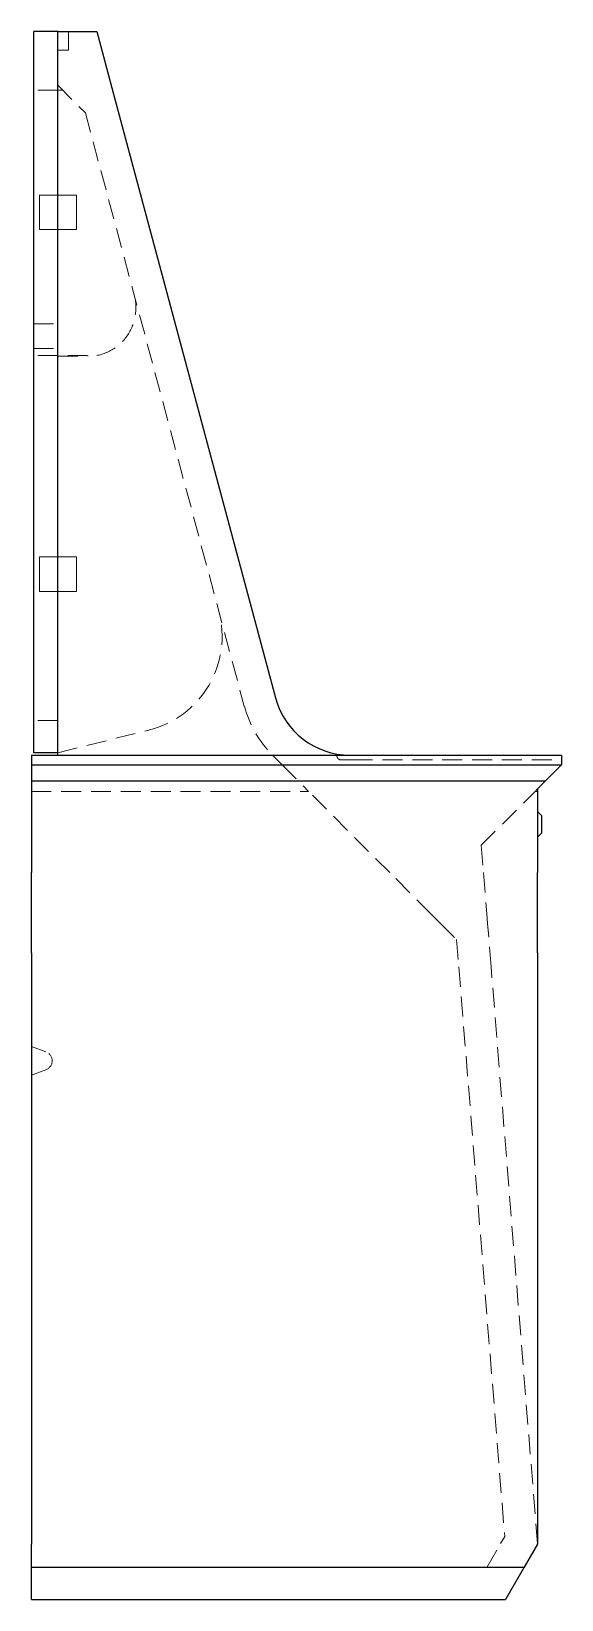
# Model space of a CAD drawing. Header units: millimetres. Extents: x 54 to 240, y 7 to 175.
# Drawn here: x 206.1 to 239.9, y 7 to 107 of the extents above.
import ezdxf

# ---------------------------------------------------------------- set-up
doc = ezdxf.new("R2010")
doc.units = ezdxf.units.MM
doc.linetypes.add('HIDDEN', pattern=[1.905, 1.27, -0.635])

msp = doc.modelspace()

# ---------------------------------------------------------------- linework, layer by layer
at = {"color": 7, "linetype": 'Continuous', "lineweight": 25}
for p, q in [((206.23, 103.08), (206.23, 107)), ((207.77, 107), (206.23, 107)), ((207.77, 107), (210.26, 107)), ((207.77, 103.08), (207.77, 107)), ((207.77, 103.08), (207.77, 107)), ((210.26, 107), (211.31, 103.08)), ((206.23, 61), (206.23, 103.08)), ((207.77, 60.85), (207.77, 103.08)), ((207.77, 61), (207.77, 103.08)), ((211.31, 103.08), (221.65, 64.5)), ((207.77, 61), (206.23, 61)), ((206.08, 60.85), (206.08, 60.23)), ((206.08, 60.85), (239.92, 60.85)), ((206.08, 60.23), (239.92, 60.23)), ((206.08, 60.23), (206.08, 59.21)), ((239.92, 60.23), (238.9, 59.21)), ((239.92, 60.85), (239.92, 60.23)), ((206.08, 59.21), (238.9, 59.21)), ((206.08, 59.21), (206.08, 53.36)), ((238.9, 59.21), (238.38, 58.69)), ((238.38, 58.69), (238.38, 53.36)), ((238.64, 57), (238.38, 57.26)), ((238.64, 57), (238.64, 55.87)), ((238.38, 55.62), (238.64, 55.87)), ((206.08, 48.86), (206.08, 53.36)), ((238.38, 48.86), (238.38, 53.36)), ((206.08, 48.25), (206.08, 48.86)), ((206.08, 48.25), (206.08, 47.32)), ((238.38, 48.25), (238.38, 48.86)), ((238.38, 48.25), (238.38, 47.32)), ((206.08, 47.32), (206.08, 10.54)), ((238.38, 47.32), (238.38, 10.55)), ((206.08, 9.08), (206.08, 10.54)), ((238.38, 10.54), (237.54, 9.08)), ((238.38, 10.54), (238.38, 10.55)), ((206.08, 9.08), (237.54, 9.08)), ((206.08, 7), (206.08, 9.08)), ((237.54, 9.08), (236.33, 7)), ((206.08, 7), (236.33, 7))]:
    msp.add_line(p, q, dxfattribs=at)
at = {"color": 7, "linetype": 'HIDDEN', "lineweight": 18}
for p, q in [((208.45, 105.8), (208.45, 107)), ((207.77, 105.8), (208.45, 105.8)), ((207.77, 103.26), (206.23, 103.26)), ((207.77, 103.56), (209.53, 101.8)), ((207.77, 103.26), (208.08, 103.26)), ((209.53, 101.8), (219.67, 63.96)), ((206.59, 95.46), (206.59, 96.56)), ((207.77, 96.56), (206.59, 96.56)), ((208.95, 96.56), (207.77, 96.56)), ((208.95, 95.46), (208.95, 96.56)), ((206.59, 94.36), (206.59, 95.46)), ((208.95, 94.36), (208.95, 95.46)), ((206.59, 94.36), (207.77, 94.36)), ((207.77, 94.36), (208.95, 94.36)), ((206.23, 88.36), (207.77, 88.36)), ((206.23, 86.77), (207.77, 86.77)), ((209.67, 86.33), (206.23, 86.33)), ((207.77, 86.28), (209.7, 86.28)), ((206.59, 72.38), (206.59, 73.49)), ((207.77, 73.49), (206.59, 73.49)), ((208.95, 73.49), (207.77, 73.49)), ((208.95, 72.38), (208.95, 73.49)), ((206.59, 71.28), (206.59, 72.38)), ((208.95, 71.28), (208.95, 72.38)), ((206.59, 71.28), (207.77, 71.28)), ((207.77, 71.28), (208.95, 71.28)), ((207.77, 63.05), (206.23, 63.05)), ((207.77, 61), (213.59, 62.45)), ((221.47, 60.84), (222.08, 60.23)), ((222.08, 60.23), (223.77, 58.54)), ((225.87, 60.54), (226.59, 60.54)), ((226.59, 60.54), (239.92, 60.54)), ((206.08, 58.54), (223.77, 58.54)), ((228.95, 53.36), (223.77, 58.54)), ((234.79, 55.1), (238.23, 58.54)), ((238.38, 58.69), (238.23, 58.54)), ((238.23, 58.54), (238.38, 58.54)), ((234.79, 55.1), (234.94, 53.36)), ((231.58, 50.73), (228.95, 53.36)), ((234.94, 53.36), (235.15, 50.73)), ((231.58, 50.73), (232.19, 50.12)), ((232.19, 50.12), (233.22, 49.09)), ((235.2, 50.12), (235.15, 50.73)), ((235.42, 47.35), (235.2, 50.12)), ((233.22, 49.09), (233.36, 47.35)), ((233.36, 47.35), (236.29, 11.03)), ((238.38, 10.57), (235.42, 47.35)), ((206.08, 42.28), (207.01, 41.94)), ((207.01, 40.78), (206.08, 40.44)), ((236.29, 11.03), (236.02, 10.57)), ((235.15, 9.05), (236.02, 10.57)), ((238.38, 10.57), (238.38, 10.55)), ((206.08, 9.05), (235.15, 9.05))]:
    msp.add_line(p, q, dxfattribs=at)
for centre, radius, start, end in [((212.1, 68.42), 6.15, 283.9864, 15), ((226.41, 65.77), 6.97, 195, 225), ((206.79, 41.36), 0.615, 290.3736, 69.6264)]:
    msp.add_arc(centre, radius, start, end, dxfattribs=at)
at = {"color": 7, "linetype": 'Continuous', "lineweight": 25}
msp.add_arc((226.41, 65.77), 4.92, 195, 270, dxfattribs=at)
at = {"color": 7, "linetype": 'HIDDEN', "lineweight": 18}
for points, knots in [([(212.64, 90.18), (212.77, 89.73), (212.78, 89.25), (212.6, 88.32), (212.41, 87.88), (211.84, 87.12), (211.47, 86.81), (210.64, 86.39), (210.17, 86.28), (209.7, 86.28)], [0, 0, 0, 0, 0.25, 0.25, 0.5, 0.5, 0.75, 0.75, 1, 1, 1, 1]), ([(225.57, 60.92), (225.57, 60.89), (225.56, 60.82), (225.59, 60.72), (225.65, 60.62), (225.75, 60.55), (225.83, 60.54), (225.87, 60.54)], [0, 0, 0, 0, 0.17336, 0.36488, 0.56485, 0.79389, 1, 1, 1, 1])]:
    msp.add_open_spline(points, degree=3, knots=knots, dxfattribs=at)

doc.saveas('drawing.dxf')
